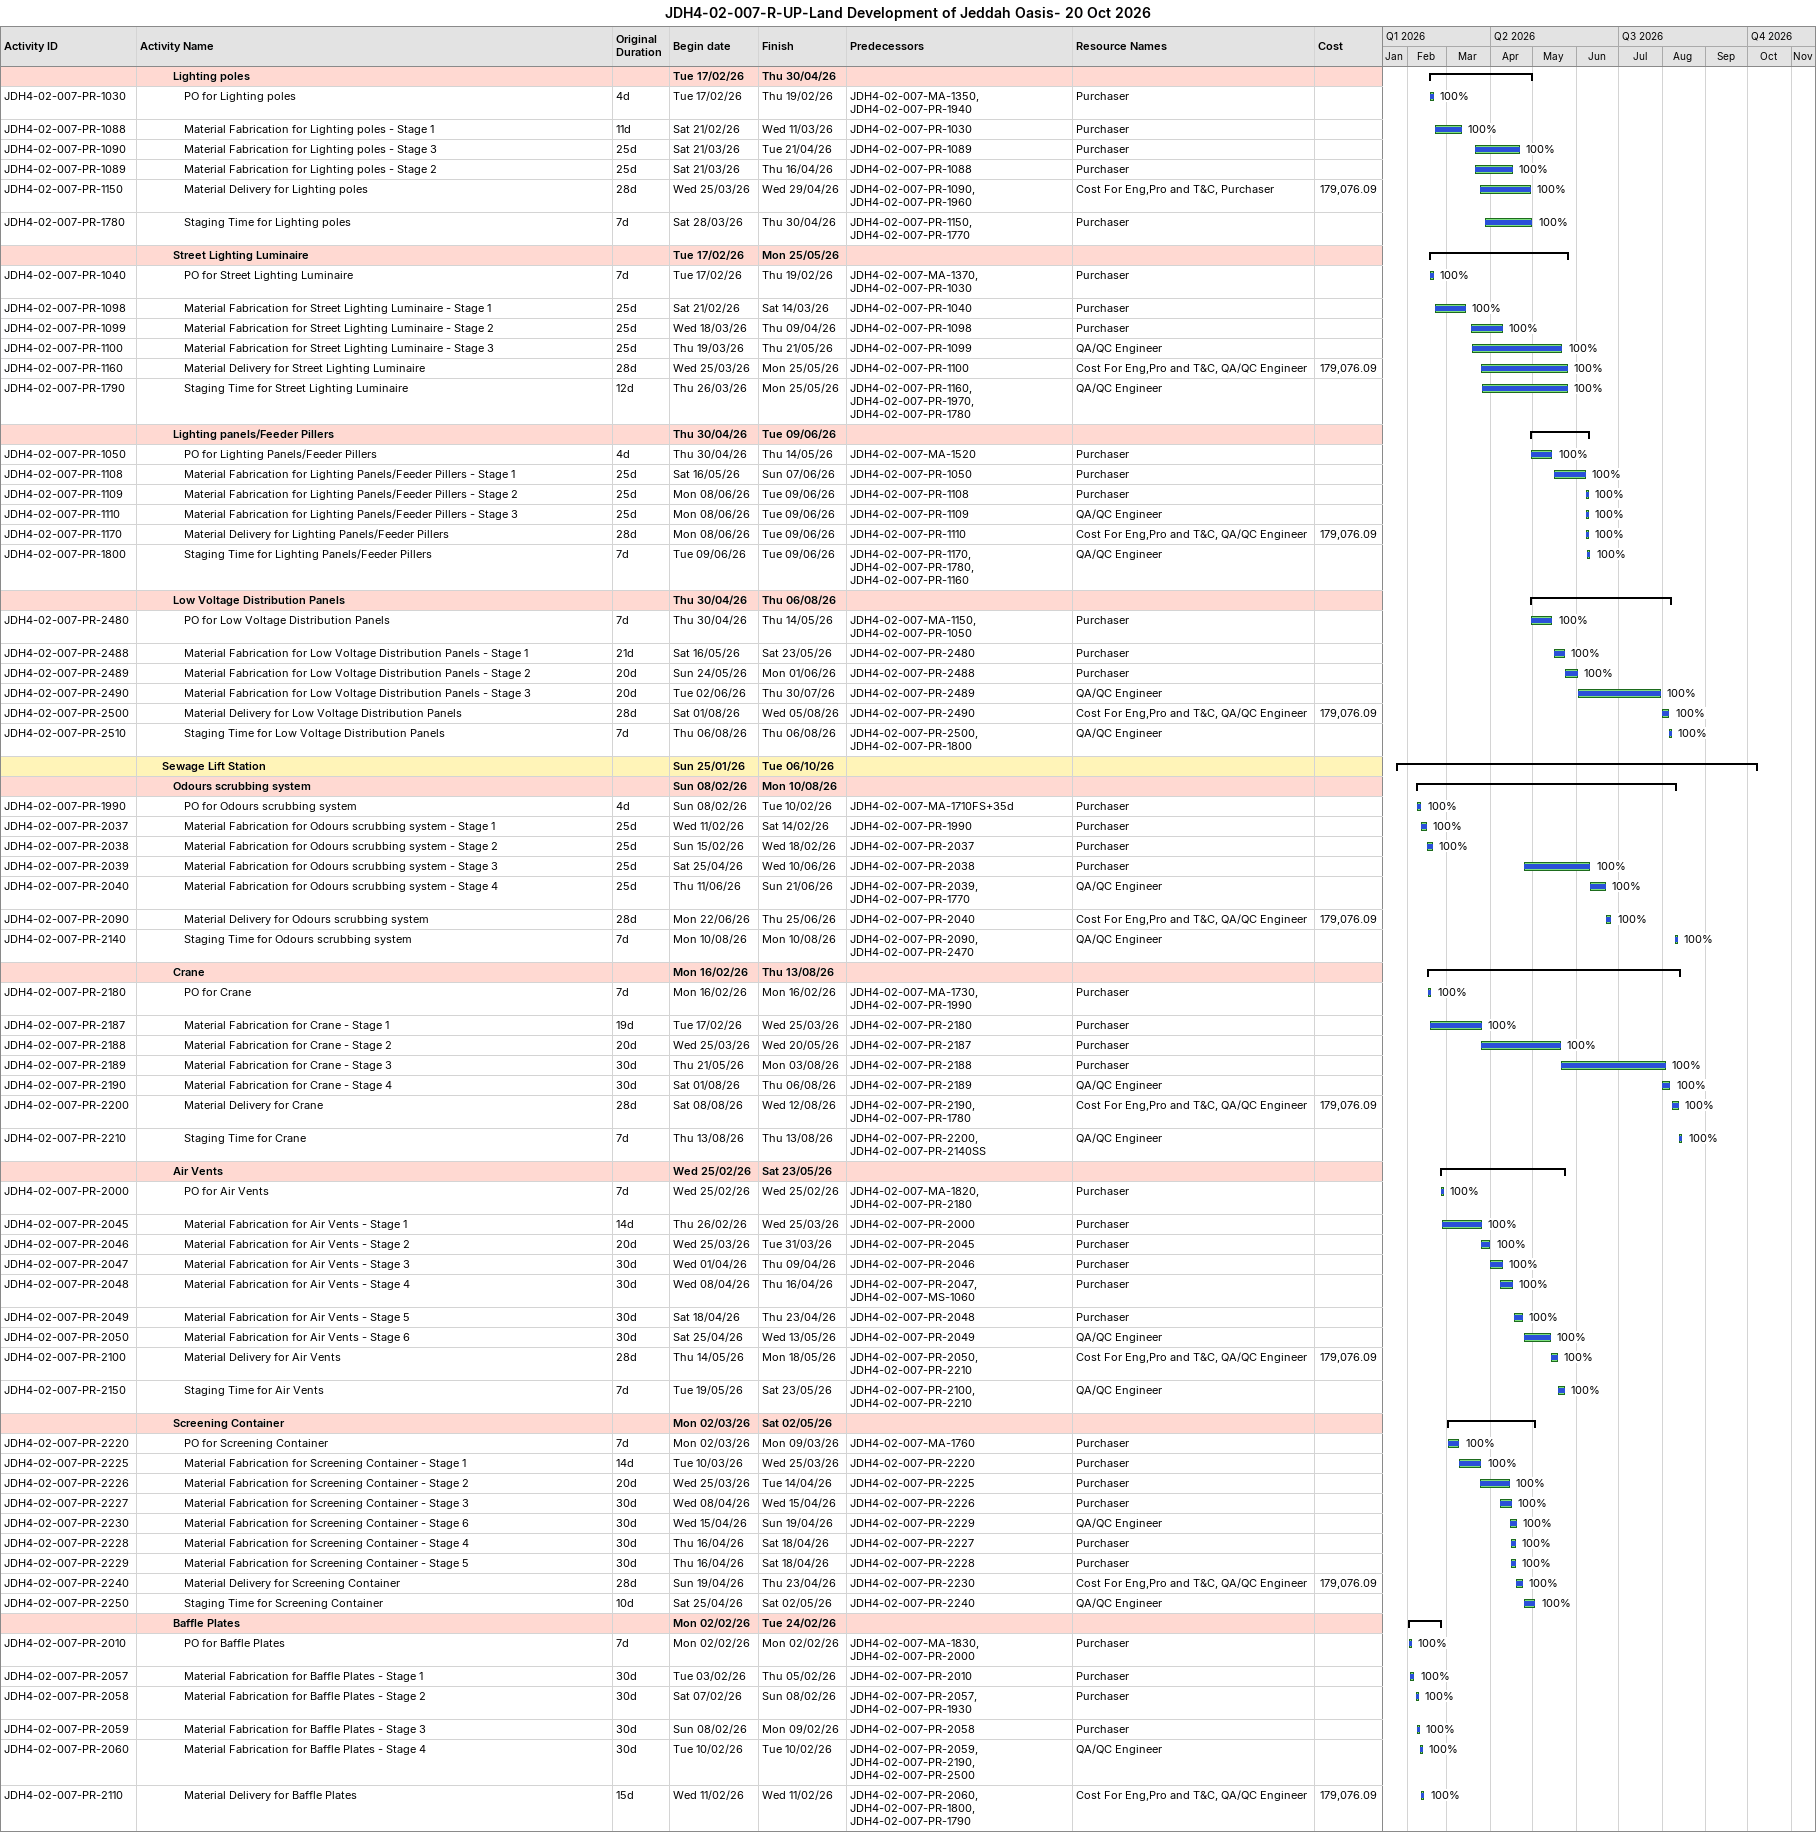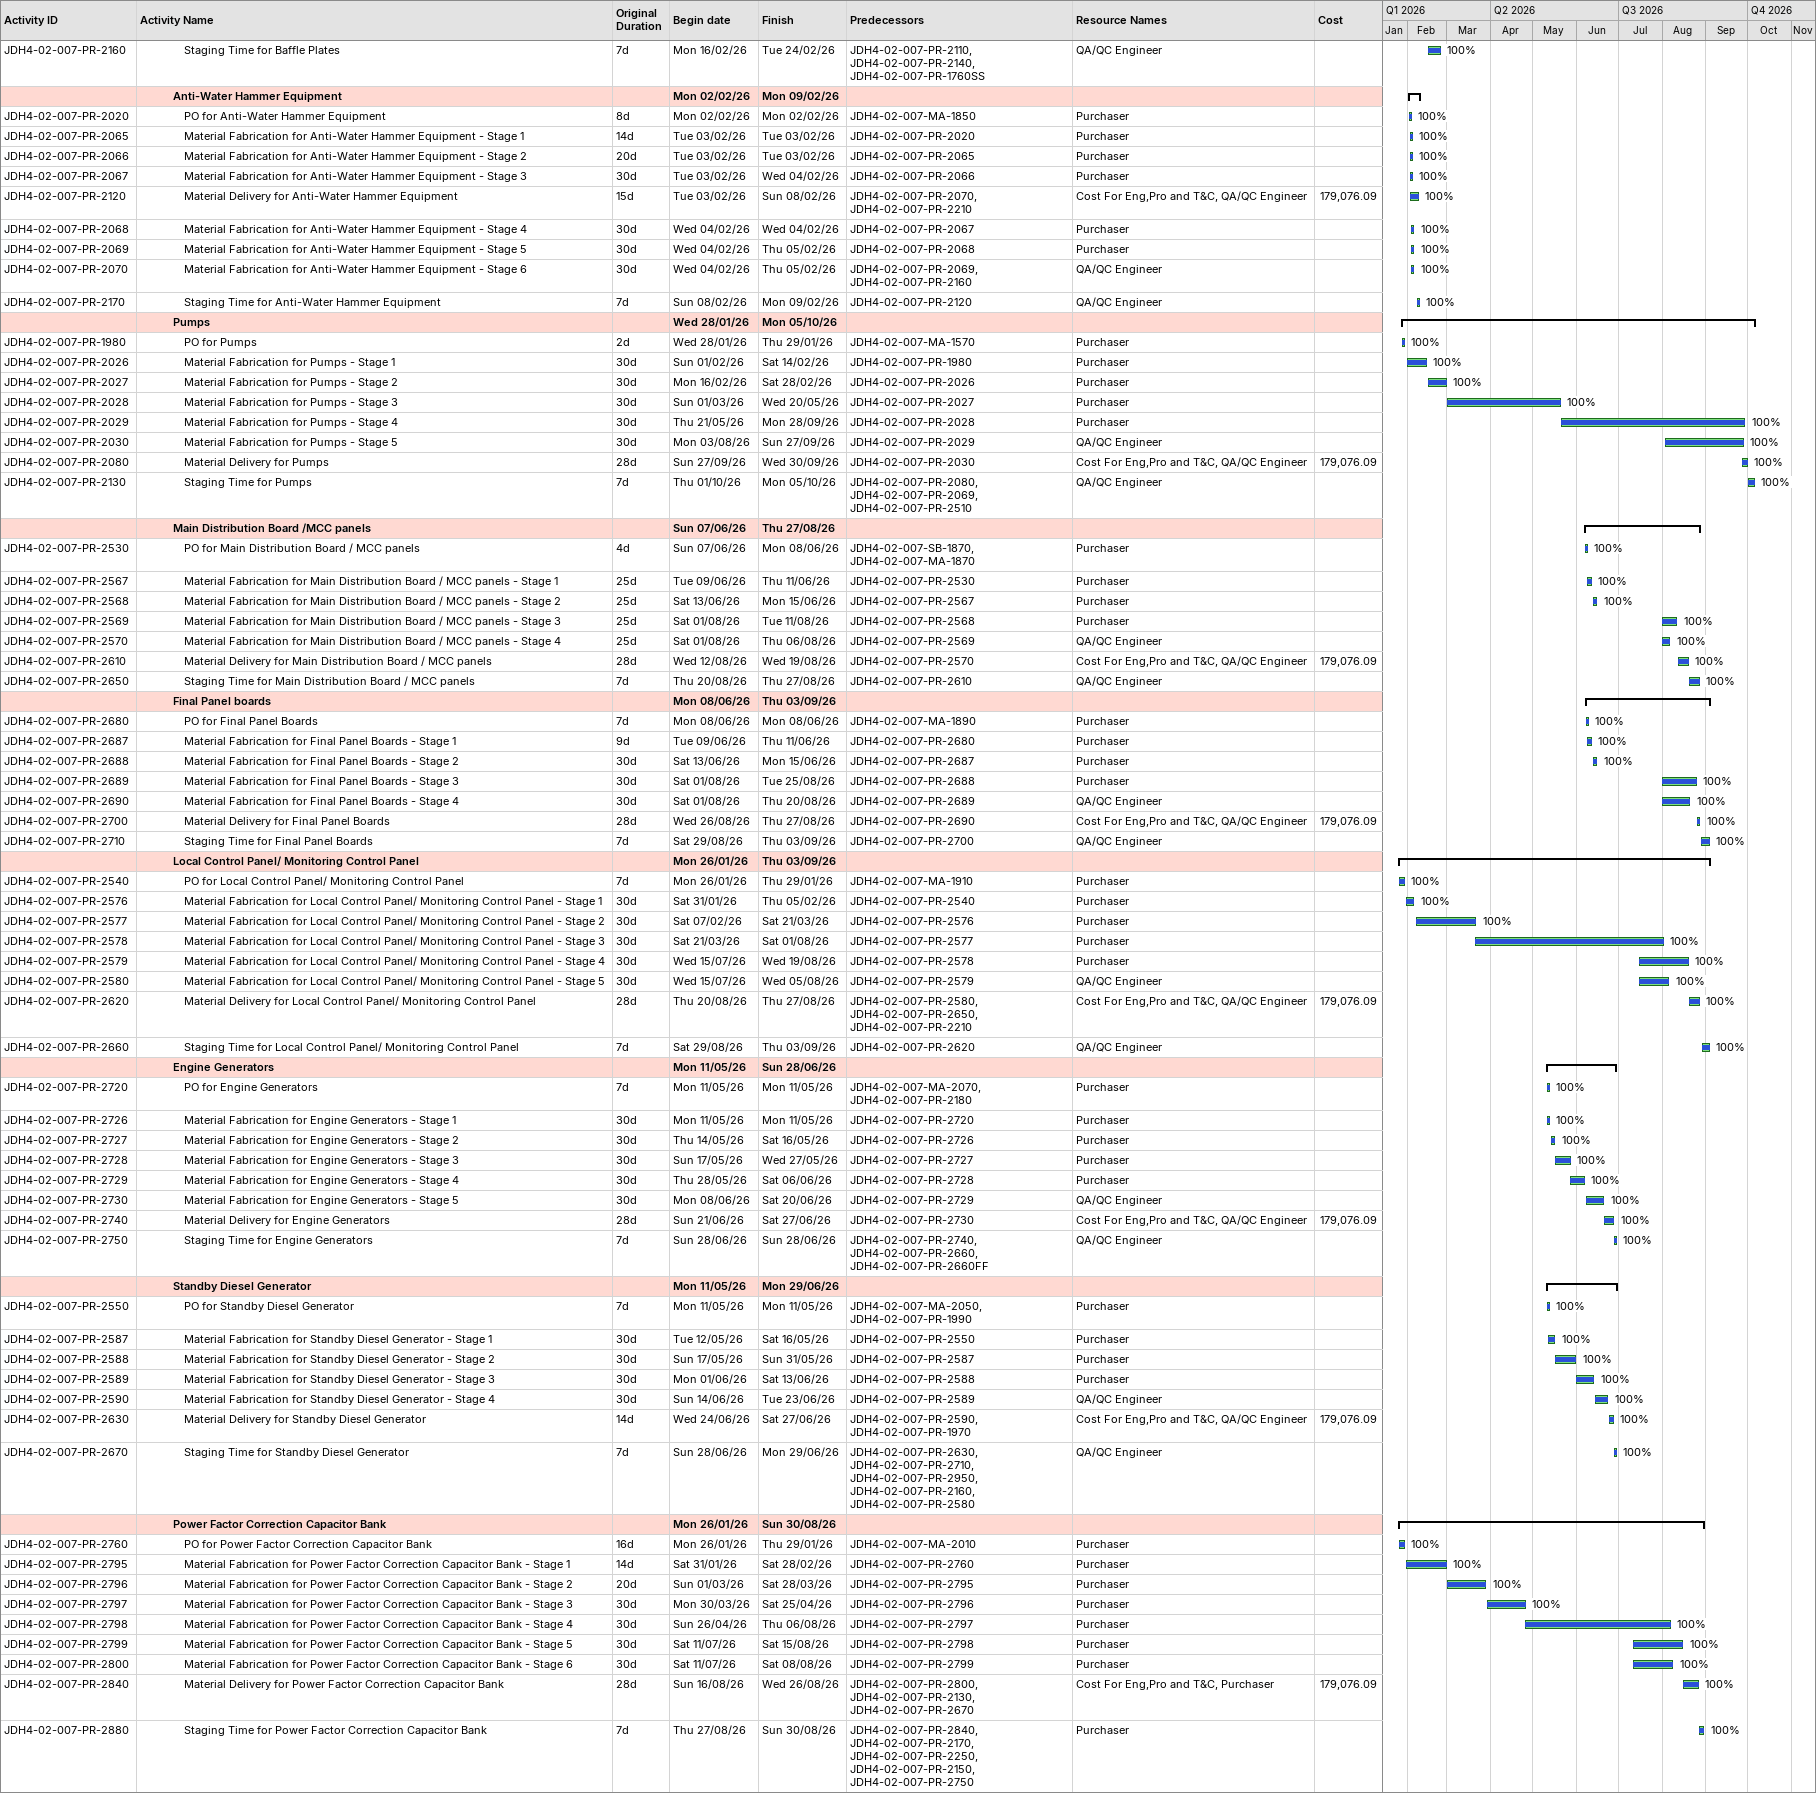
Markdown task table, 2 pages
JDH4-02-007-R-UP-Land Development of Jeddah Oasis- 20 Oct 2026

| ID | Level | Task | Original duration | Start | Finish | Predecessors | Resources | % complete | Cost |
|---|---|---|---|---|---|---|---|---|---|
|  | 4 | **Lighting poles** |  | 2026-02-17 | 2026-04-30 |  |  |  |  |
| JDH4-02-007-PR-1030 | 5 | PO for Lighting poles | 4d | 2026-02-17 | 2026-02-19 | JDH4-02-007-MA-1350, JDH4-02-007-PR-1940 | Purchaser | 100 |  |
| JDH4-02-007-PR-1088 | 5 | Material Fabrication for Lighting poles - Stage 1 | 11d | 2026-02-21 | 2026-03-11 | JDH4-02-007-PR-1030 | Purchaser | 100 |  |
| JDH4-02-007-PR-1090 | 5 | Material Fabrication for Lighting poles - Stage 3 | 25d | 2026-03-21 | 2026-04-21 | JDH4-02-007-PR-1089 | Purchaser | 100 |  |
| JDH4-02-007-PR-1089 | 5 | Material Fabrication for Lighting poles - Stage 2 | 25d | 2026-03-21 | 2026-04-16 | JDH4-02-007-PR-1088 | Purchaser | 100 |  |
| JDH4-02-007-PR-1150 | 5 | Material Delivery for Lighting poles | 28d | 2026-03-25 | 2026-04-29 | JDH4-02-007-PR-1090, JDH4-02-007-PR-1960 | Cost For Eng,Pro and T&C, Purchaser | 100 | 179076.09 |
| JDH4-02-007-PR-1780 | 5 | Staging Time for Lighting poles | 7d | 2026-03-28 | 2026-04-30 | JDH4-02-007-PR-1150, JDH4-02-007-PR-1770 | Purchaser | 100 |  |
|  | 4 | **Street Lighting Luminaire** |  | 2026-02-17 | 2026-05-25 |  |  |  |  |
| JDH4-02-007-PR-1040 | 5 | PO for Street Lighting Luminaire | 7d | 2026-02-17 | 2026-02-19 | JDH4-02-007-MA-1370, JDH4-02-007-PR-1030 | Purchaser | 100 |  |
| JDH4-02-007-PR-1098 | 5 | Material Fabrication for Street Lighting Luminaire - Stage 1 | 25d | 2026-02-21 | 2026-03-14 | JDH4-02-007-PR-1040 | Purchaser | 100 |  |
| JDH4-02-007-PR-1099 | 5 | Material Fabrication for Street Lighting Luminaire - Stage 2 | 25d | 2026-03-18 | 2026-04-09 | JDH4-02-007-PR-1098 | Purchaser | 100 |  |
| JDH4-02-007-PR-1100 | 5 | Material Fabrication for Street Lighting Luminaire - Stage 3 | 25d | 2026-03-19 | 2026-05-21 | JDH4-02-007-PR-1099 | QA/QC Engineer | 100 |  |
| JDH4-02-007-PR-1160 | 5 | Material Delivery for Street Lighting Luminaire | 28d | 2026-03-25 | 2026-05-25 | JDH4-02-007-PR-1100 | Cost For Eng,Pro and T&C, QA/QC Engineer | 100 | 179076.09 |
| JDH4-02-007-PR-1790 | 5 | Staging Time for Street Lighting Luminaire | 12d | 2026-03-26 | 2026-05-25 | JDH4-02-007-PR-1160, JDH4-02-007-PR-1970, JDH4-02-007-PR-1780 | QA/QC Engineer | 100 |  |
|  | 4 | **Lighting panels/Feeder Pillers** |  | 2026-04-30 | 2026-06-09 |  |  |  |  |
| JDH4-02-007-PR-1050 | 5 | PO for Lighting Panels/Feeder Pillers | 4d | 2026-04-30 | 2026-05-14 | JDH4-02-007-MA-1520 | Purchaser | 100 |  |
| JDH4-02-007-PR-1108 | 5 | Material Fabrication for Lighting Panels/Feeder Pillers - Stage 1 | 25d | 2026-05-16 | 2026-06-07 | JDH4-02-007-PR-1050 | Purchaser | 100 |  |
| JDH4-02-007-PR-1109 | 5 | Material Fabrication for Lighting Panels/Feeder Pillers - Stage 2 | 25d | 2026-06-08 | 2026-06-09 | JDH4-02-007-PR-1108 | Purchaser | 100 |  |
| JDH4-02-007-PR-1110 | 5 | Material Fabrication for Lighting Panels/Feeder Pillers - Stage 3 | 25d | 2026-06-08 | 2026-06-09 | JDH4-02-007-PR-1109 | QA/QC Engineer | 100 |  |
| JDH4-02-007-PR-1170 | 5 | Material Delivery for Lighting Panels/Feeder Pillers | 28d | 2026-06-08 | 2026-06-09 | JDH4-02-007-PR-1110 | Cost For Eng,Pro and T&C, QA/QC Engineer | 100 | 179076.09 |
| JDH4-02-007-PR-1800 | 5 | Staging Time for Lighting Panels/Feeder Pillers | 7d | 2026-06-09 | 2026-06-09 | JDH4-02-007-PR-1170, JDH4-02-007-PR-1780, JDH4-02-007-PR-1160 | QA/QC Engineer | 100 |  |
|  | 4 | **Low Voltage Distribution Panels** |  | 2026-04-30 | 2026-08-06 |  |  |  |  |
| JDH4-02-007-PR-2480 | 5 | PO for Low Voltage Distribution Panels | 7d | 2026-04-30 | 2026-05-14 | JDH4-02-007-MA-1150, JDH4-02-007-PR-1050 | Purchaser | 100 |  |
| JDH4-02-007-PR-2488 | 5 | Material Fabrication for Low Voltage Distribution Panels - Stage 1 | 21d | 2026-05-16 | 2026-05-23 | JDH4-02-007-PR-2480 | Purchaser | 100 |  |
| JDH4-02-007-PR-2489 | 5 | Material Fabrication for Low Voltage Distribution Panels - Stage 2 | 20d | 2026-05-24 | 2026-06-01 | JDH4-02-007-PR-2488 | Purchaser | 100 |  |
| JDH4-02-007-PR-2490 | 5 | Material Fabrication for Low Voltage Distribution Panels - Stage 3 | 20d | 2026-06-02 | 2026-07-30 | JDH4-02-007-PR-2489 | QA/QC Engineer | 100 |  |
| JDH4-02-007-PR-2500 | 5 | Material Delivery for Low Voltage Distribution Panels | 28d | 2026-08-01 | 2026-08-05 | JDH4-02-007-PR-2490 | Cost For Eng,Pro and T&C, QA/QC Engineer | 100 | 179076.09 |
| JDH4-02-007-PR-2510 | 5 | Staging Time for Low Voltage Distribution Panels | 7d | 2026-08-06 | 2026-08-06 | JDH4-02-007-PR-2500, JDH4-02-007-PR-1800 | QA/QC Engineer | 100 |  |
|  | 3 | **Sewage Lift Station** |  | 2026-01-25 | 2026-10-06 |  |  |  |  |
|  | 4 | **Odours scrubbing system** |  | 2026-02-08 | 2026-08-10 |  |  |  |  |
| JDH4-02-007-PR-1990 | 5 | PO for Odours scrubbing system | 4d | 2026-02-08 | 2026-02-10 | JDH4-02-007-MA-1710FS+35d | Purchaser | 100 |  |
| JDH4-02-007-PR-2037 | 5 | Material Fabrication for Odours scrubbing system - Stage 1 | 25d | 2026-02-11 | 2026-02-14 | JDH4-02-007-PR-1990 | Purchaser | 100 |  |
| JDH4-02-007-PR-2038 | 5 | Material Fabrication for Odours scrubbing system - Stage 2 | 25d | 2026-02-15 | 2026-02-18 | JDH4-02-007-PR-2037 | Purchaser | 100 |  |
| JDH4-02-007-PR-2039 | 5 | Material Fabrication for Odours scrubbing system - Stage 3 | 25d | 2026-04-25 | 2026-06-10 | JDH4-02-007-PR-2038 | Purchaser | 100 |  |
| JDH4-02-007-PR-2040 | 5 | Material Fabrication for Odours scrubbing system - Stage 4 | 25d | 2026-06-11 | 2026-06-21 | JDH4-02-007-PR-2039, JDH4-02-007-PR-1770 | QA/QC Engineer | 100 |  |
| JDH4-02-007-PR-2090 | 5 | Material Delivery for Odours scrubbing system | 28d | 2026-06-22 | 2026-06-25 | JDH4-02-007-PR-2040 | Cost For Eng,Pro and T&C, QA/QC Engineer | 100 | 179076.09 |
| JDH4-02-007-PR-2140 | 5 | Staging Time for Odours scrubbing system | 7d | 2026-08-10 | 2026-08-10 | JDH4-02-007-PR-2090, JDH4-02-007-PR-2470 | QA/QC Engineer | 100 |  |
|  | 4 | **Crane** |  | 2026-02-16 | 2026-08-13 |  |  |  |  |
| JDH4-02-007-PR-2180 | 5 | PO for Crane | 7d | 2026-02-16 | 2026-02-16 | JDH4-02-007-MA-1730, JDH4-02-007-PR-1990 | Purchaser | 100 |  |
| JDH4-02-007-PR-2187 | 5 | Material Fabrication for Crane - Stage 1 | 19d | 2026-02-17 | 2026-03-25 | JDH4-02-007-PR-2180 | Purchaser | 100 |  |
| JDH4-02-007-PR-2188 | 5 | Material Fabrication for Crane - Stage 2 | 20d | 2026-03-25 | 2026-05-20 | JDH4-02-007-PR-2187 | Purchaser | 100 |  |
| JDH4-02-007-PR-2189 | 5 | Material Fabrication for Crane - Stage 3 | 30d | 2026-05-21 | 2026-08-03 | JDH4-02-007-PR-2188 | Purchaser | 100 |  |
| JDH4-02-007-PR-2190 | 5 | Material Fabrication for Crane - Stage 4 | 30d | 2026-08-01 | 2026-08-06 | JDH4-02-007-PR-2189 | QA/QC Engineer | 100 |  |
| JDH4-02-007-PR-2200 | 5 | Material Delivery for Crane | 28d | 2026-08-08 | 2026-08-12 | JDH4-02-007-PR-2190, JDH4-02-007-PR-1780 | Cost For Eng,Pro and T&C, QA/QC Engineer | 100 | 179076.09 |
| JDH4-02-007-PR-2210 | 5 | Staging Time for Crane | 7d | 2026-08-13 | 2026-08-13 | JDH4-02-007-PR-2200, JDH4-02-007-PR-2140SS | QA/QC Engineer | 100 |  |
|  | 4 | **Air Vents** |  | 2026-02-25 | 2026-05-23 |  |  |  |  |
| JDH4-02-007-PR-2000 | 5 | PO for Air Vents | 7d | 2026-02-25 | 2026-02-25 | JDH4-02-007-MA-1820, JDH4-02-007-PR-2180 | Purchaser | 100 |  |
| JDH4-02-007-PR-2045 | 5 | Material Fabrication for Air Vents - Stage 1 | 14d | 2026-02-26 | 2026-03-25 | JDH4-02-007-PR-2000 | Purchaser | 100 |  |
| JDH4-02-007-PR-2046 | 5 | Material Fabrication for Air Vents - Stage 2 | 20d | 2026-03-25 | 2026-03-31 | JDH4-02-007-PR-2045 | Purchaser | 100 |  |
| JDH4-02-007-PR-2047 | 5 | Material Fabrication for Air Vents - Stage 3 | 30d | 2026-04-01 | 2026-04-09 | JDH4-02-007-PR-2046 | Purchaser | 100 |  |
| JDH4-02-007-PR-2048 | 5 | Material Fabrication for Air Vents - Stage 4 | 30d | 2026-04-08 | 2026-04-16 | JDH4-02-007-PR-2047, JDH4-02-007-MS-1060 | Purchaser | 100 |  |
| JDH4-02-007-PR-2049 | 5 | Material Fabrication for Air Vents - Stage 5 | 30d | 2026-04-18 | 2026-04-23 | JDH4-02-007-PR-2048 | Purchaser | 100 |  |
| JDH4-02-007-PR-2050 | 5 | Material Fabrication for Air Vents - Stage 6 | 30d | 2026-04-25 | 2026-05-13 | JDH4-02-007-PR-2049 | QA/QC Engineer | 100 |  |
| JDH4-02-007-PR-2100 | 5 | Material Delivery for Air Vents | 28d | 2026-05-14 | 2026-05-18 | JDH4-02-007-PR-2050, JDH4-02-007-PR-2210 | Cost For Eng,Pro and T&C, QA/QC Engineer | 100 | 179076.09 |
| JDH4-02-007-PR-2150 | 5 | Staging Time for Air Vents | 7d | 2026-05-19 | 2026-05-23 | JDH4-02-007-PR-2100, JDH4-02-007-PR-2210 | QA/QC Engineer | 100 |  |
|  | 4 | **Screening Container** |  | 2026-03-02 | 2026-05-02 |  |  |  |  |
| JDH4-02-007-PR-2220 | 5 | PO for Screening Container | 7d | 2026-03-02 | 2026-03-09 | JDH4-02-007-MA-1760 | Purchaser | 100 |  |
| JDH4-02-007-PR-2225 | 5 | Material Fabrication for Screening Container - Stage 1 | 14d | 2026-03-10 | 2026-03-25 | JDH4-02-007-PR-2220 | Purchaser | 100 |  |
| JDH4-02-007-PR-2226 | 5 | Material Fabrication for Screening Container - Stage 2 | 20d | 2026-03-25 | 2026-04-14 | JDH4-02-007-PR-2225 | Purchaser | 100 |  |
| JDH4-02-007-PR-2227 | 5 | Material Fabrication for Screening Container - Stage 3 | 30d | 2026-04-08 | 2026-04-15 | JDH4-02-007-PR-2226 | Purchaser | 100 |  |
| JDH4-02-007-PR-2230 | 5 | Material Fabrication for Screening Container - Stage 6 | 30d | 2026-04-15 | 2026-04-19 | JDH4-02-007-PR-2229 | QA/QC Engineer | 100 |  |
| JDH4-02-007-PR-2228 | 5 | Material Fabrication for Screening Container - Stage 4 | 30d | 2026-04-16 | 2026-04-18 | JDH4-02-007-PR-2227 | Purchaser | 100 |  |
| JDH4-02-007-PR-2229 | 5 | Material Fabrication for Screening Container - Stage 5 | 30d | 2026-04-16 | 2026-04-18 | JDH4-02-007-PR-2228 | Purchaser | 100 |  |
| JDH4-02-007-PR-2240 | 5 | Material Delivery for Screening Container | 28d | 2026-04-19 | 2026-04-23 | JDH4-02-007-PR-2230 | Cost For Eng,Pro and T&C, QA/QC Engineer | 100 | 179076.09 |
| JDH4-02-007-PR-2250 | 5 | Staging Time for Screening Container | 10d | 2026-04-25 | 2026-05-02 | JDH4-02-007-PR-2240 | QA/QC Engineer | 100 |  |
|  | 4 | **Baffle Plates** |  | 2026-02-02 | 2026-02-24 |  |  |  |  |
| JDH4-02-007-PR-2010 | 5 | PO for Baffle Plates | 7d | 2026-02-02 | 2026-02-02 | JDH4-02-007-MA-1830, JDH4-02-007-PR-2000 | Purchaser | 100 |  |
| JDH4-02-007-PR-2057 | 5 | Material Fabrication for Baffle Plates - Stage 1 | 30d | 2026-02-03 | 2026-02-05 | JDH4-02-007-PR-2010 | Purchaser | 100 |  |
| JDH4-02-007-PR-2058 | 5 | Material Fabrication for Baffle Plates - Stage 2 | 30d | 2026-02-07 | 2026-02-08 | JDH4-02-007-PR-2057, JDH4-02-007-PR-1930 | Purchaser | 100 |  |
| JDH4-02-007-PR-2059 | 5 | Material Fabrication for Baffle Plates - Stage 3 | 30d | 2026-02-08 | 2026-02-09 | JDH4-02-007-PR-2058 | Purchaser | 100 |  |
| JDH4-02-007-PR-2060 | 5 | Material Fabrication for Baffle Plates - Stage 4 | 30d | 2026-02-10 | 2026-02-10 | JDH4-02-007-PR-2059, JDH4-02-007-PR-2190, JDH4-02-007-PR-2500 | QA/QC Engineer | 100 |  |
| JDH4-02-007-PR-2110 | 5 | Material Delivery for Baffle Plates | 15d | 2026-02-11 | 2026-02-11 | JDH4-02-007-PR-2060, JDH4-02-007-PR-1800, JDH4-02-007-PR-1790 | Cost For Eng,Pro and T&C, QA/QC Engineer | 100 | 179076.09 |
| JDH4-02-007-PR-2160 | 5 | Staging Time for Baffle Plates | 7d | 2026-02-16 | 2026-02-24 | JDH4-02-007-PR-2110, JDH4-02-007-PR-2140, JDH4-02-007-PR-1760SS | QA/QC Engineer | 100 |  |
|  | 4 | **Anti-Water Hammer Equipment** |  | 2026-02-02 | 2026-02-09 |  |  |  |  |
| JDH4-02-007-PR-2020 | 5 | PO for Anti-Water Hammer Equipment | 8d | 2026-02-02 | 2026-02-02 | JDH4-02-007-MA-1850 | Purchaser | 100 |  |
| JDH4-02-007-PR-2065 | 5 | Material Fabrication for Anti-Water Hammer Equipment - Stage 1 | 14d | 2026-02-03 | 2026-02-03 | JDH4-02-007-PR-2020 | Purchaser | 100 |  |
| JDH4-02-007-PR-2066 | 5 | Material Fabrication for Anti-Water Hammer Equipment - Stage 2 | 20d | 2026-02-03 | 2026-02-03 | JDH4-02-007-PR-2065 | Purchaser | 100 |  |
| JDH4-02-007-PR-2067 | 5 | Material Fabrication for Anti-Water Hammer Equipment - Stage 3 | 30d | 2026-02-03 | 2026-02-04 | JDH4-02-007-PR-2066 | Purchaser | 100 |  |
| JDH4-02-007-PR-2120 | 5 | Material Delivery for Anti-Water Hammer Equipment | 15d | 2026-02-03 | 2026-02-08 | JDH4-02-007-PR-2070, JDH4-02-007-PR-2210 | Cost For Eng,Pro and T&C, QA/QC Engineer | 100 | 179076.09 |
| JDH4-02-007-PR-2068 | 5 | Material Fabrication for Anti-Water Hammer Equipment - Stage 4 | 30d | 2026-02-04 | 2026-02-04 | JDH4-02-007-PR-2067 | Purchaser | 100 |  |
| JDH4-02-007-PR-2069 | 5 | Material Fabrication for Anti-Water Hammer Equipment - Stage 5 | 30d | 2026-02-04 | 2026-02-05 | JDH4-02-007-PR-2068 | Purchaser | 100 |  |
| JDH4-02-007-PR-2070 | 5 | Material Fabrication for Anti-Water Hammer Equipment - Stage 6 | 30d | 2026-02-04 | 2026-02-05 | JDH4-02-007-PR-2069, JDH4-02-007-PR-2160 | QA/QC Engineer | 100 |  |
| JDH4-02-007-PR-2170 | 5 | Staging Time for Anti-Water Hammer Equipment | 7d | 2026-02-08 | 2026-02-09 | JDH4-02-007-PR-2120 | QA/QC Engineer | 100 |  |
|  | 4 | **Pumps** |  | 2026-01-28 | 2026-10-05 |  |  |  |  |
| JDH4-02-007-PR-1980 | 5 | PO for Pumps | 2d | 2026-01-28 | 2026-01-29 | JDH4-02-007-MA-1570 | Purchaser | 100 |  |
| JDH4-02-007-PR-2026 | 5 | Material Fabrication for Pumps - Stage 1 | 30d | 2026-02-01 | 2026-02-14 | JDH4-02-007-PR-1980 | Purchaser | 100 |  |
| JDH4-02-007-PR-2027 | 5 | Material Fabrication for Pumps - Stage 2 | 30d | 2026-02-16 | 2026-02-28 | JDH4-02-007-PR-2026 | Purchaser | 100 |  |
| JDH4-02-007-PR-2028 | 5 | Material Fabrication for Pumps - Stage 3 | 30d | 2026-03-01 | 2026-05-20 | JDH4-02-007-PR-2027 | Purchaser | 100 |  |
| JDH4-02-007-PR-2029 | 5 | Material Fabrication for Pumps - Stage 4 | 30d | 2026-05-21 | 2026-09-28 | JDH4-02-007-PR-2028 | Purchaser | 100 |  |
| JDH4-02-007-PR-2030 | 5 | Material Fabrication for Pumps - Stage 5 | 30d | 2026-08-03 | 2026-09-27 | JDH4-02-007-PR-2029 | QA/QC Engineer | 100 |  |
| JDH4-02-007-PR-2080 | 5 | Material Delivery for Pumps | 28d | 2026-09-27 | 2026-09-30 | JDH4-02-007-PR-2030 | Cost For Eng,Pro and T&C, QA/QC Engineer | 100 | 179076.09 |
| JDH4-02-007-PR-2130 | 5 | Staging Time for Pumps | 7d | 2026-10-01 | 2026-10-05 | JDH4-02-007-PR-2080, JDH4-02-007-PR-2069, JDH4-02-007-PR-2510 | QA/QC Engineer | 100 |  |
|  | 4 | **Main Distribution Board /MCC panels** |  | 2026-06-07 | 2026-08-27 |  |  |  |  |
| JDH4-02-007-PR-2530 | 5 | PO for Main Distribution Board / MCC panels | 4d | 2026-06-07 | 2026-06-08 | JDH4-02-007-SB-1870, JDH4-02-007-MA-1870 | Purchaser | 100 |  |
| JDH4-02-007-PR-2567 | 5 | Material Fabrication for Main Distribution Board / MCC panels - Stage 1 | 25d | 2026-06-09 | 2026-06-11 | JDH4-02-007-PR-2530 | Purchaser | 100 |  |
| JDH4-02-007-PR-2568 | 5 | Material Fabrication for Main Distribution Board / MCC panels - Stage 2 | 25d | 2026-06-13 | 2026-06-15 | JDH4-02-007-PR-2567 | Purchaser | 100 |  |
| JDH4-02-007-PR-2569 | 5 | Material Fabrication for Main Distribution Board / MCC panels - Stage 3 | 25d | 2026-08-01 | 2026-08-11 | JDH4-02-007-PR-2568 | Purchaser | 100 |  |
| JDH4-02-007-PR-2570 | 5 | Material Fabrication for Main Distribution Board / MCC panels - Stage 4 | 25d | 2026-08-01 | 2026-08-06 | JDH4-02-007-PR-2569 | QA/QC Engineer | 100 |  |
| JDH4-02-007-PR-2610 | 5 | Material Delivery for Main Distribution Board / MCC panels | 28d | 2026-08-12 | 2026-08-19 | JDH4-02-007-PR-2570 | Cost For Eng,Pro and T&C, QA/QC Engineer | 100 | 179076.09 |
| JDH4-02-007-PR-2650 | 5 | Staging Time for Main Distribution Board / MCC panels | 7d | 2026-08-20 | 2026-08-27 | JDH4-02-007-PR-2610 | QA/QC Engineer | 100 |  |
|  | 4 | **Final Panel boards** |  | 2026-06-08 | 2026-09-03 |  |  |  |  |
| JDH4-02-007-PR-2680 | 5 | PO for Final Panel Boards | 7d | 2026-06-08 | 2026-06-08 | JDH4-02-007-MA-1890 | Purchaser | 100 |  |
| JDH4-02-007-PR-2687 | 5 | Material Fabrication for Final Panel Boards - Stage 1 | 9d | 2026-06-09 | 2026-06-11 | JDH4-02-007-PR-2680 | Purchaser | 100 |  |
| JDH4-02-007-PR-2688 | 5 | Material Fabrication for Final Panel Boards - Stage 2 | 30d | 2026-06-13 | 2026-06-15 | JDH4-02-007-PR-2687 | Purchaser | 100 |  |
| JDH4-02-007-PR-2689 | 5 | Material Fabrication for Final Panel Boards - Stage 3 | 30d | 2026-08-01 | 2026-08-25 | JDH4-02-007-PR-2688 | Purchaser | 100 |  |
| JDH4-02-007-PR-2690 | 5 | Material Fabrication for Final Panel Boards - Stage 4 | 30d | 2026-08-01 | 2026-08-20 | JDH4-02-007-PR-2689 | QA/QC Engineer | 100 |  |
| JDH4-02-007-PR-2700 | 5 | Material Delivery for Final Panel Boards | 28d | 2026-08-26 | 2026-08-27 | JDH4-02-007-PR-2690 | Cost For Eng,Pro and T&C, QA/QC Engineer | 100 | 179076.09 |
| JDH4-02-007-PR-2710 | 5 | Staging Time for Final Panel Boards | 7d | 2026-08-29 | 2026-09-03 | JDH4-02-007-PR-2700 | QA/QC Engineer | 100 |  |
|  | 4 | **Local Control Panel/ Monitoring Control Panel** |  | 2026-01-26 | 2026-09-03 |  |  |  |  |
| JDH4-02-007-PR-2540 | 5 | PO for Local Control Panel/ Monitoring Control Panel | 7d | 2026-01-26 | 2026-01-29 | JDH4-02-007-MA-1910 | Purchaser | 100 |  |
| JDH4-02-007-PR-2576 | 5 | Material Fabrication for Local Control Panel/ Monitoring Control Panel - Stage 1 | 30d | 2026-01-31 | 2026-02-05 | JDH4-02-007-PR-2540 | Purchaser | 100 |  |
| JDH4-02-007-PR-2577 | 5 | Material Fabrication for Local Control Panel/ Monitoring Control Panel - Stage 2 | 30d | 2026-02-07 | 2026-03-21 | JDH4-02-007-PR-2576 | Purchaser | 100 |  |
| JDH4-02-007-PR-2578 | 5 | Material Fabrication for Local Control Panel/ Monitoring Control Panel - Stage 3 | 30d | 2026-03-21 | 2026-08-01 | JDH4-02-007-PR-2577 | Purchaser | 100 |  |
| JDH4-02-007-PR-2579 | 5 | Material Fabrication for Local Control Panel/ Monitoring Control Panel - Stage 4 | 30d | 2026-07-15 | 2026-08-19 | JDH4-02-007-PR-2578 | Purchaser | 100 |  |
| JDH4-02-007-PR-2580 | 5 | Material Fabrication for Local Control Panel/ Monitoring Control Panel - Stage 5 | 30d | 2026-07-15 | 2026-08-05 | JDH4-02-007-PR-2579 | QA/QC Engineer | 100 |  |
| JDH4-02-007-PR-2620 | 5 | Material Delivery for Local Control Panel/ Monitoring Control Panel | 28d | 2026-08-20 | 2026-08-27 | JDH4-02-007-PR-2580, JDH4-02-007-PR-2650, JDH4-02-007-PR-2210 | Cost For Eng,Pro and T&C, QA/QC Engineer | 100 | 179076.09 |
| JDH4-02-007-PR-2660 | 5 | Staging Time for Local Control Panel/ Monitoring Control Panel | 7d | 2026-08-29 | 2026-09-03 | JDH4-02-007-PR-2620 | QA/QC Engineer | 100 |  |
|  | 4 | **Engine Generators** |  | 2026-05-11 | 2026-06-28 |  |  |  |  |
| JDH4-02-007-PR-2720 | 5 | PO for Engine Generators | 7d | 2026-05-11 | 2026-05-11 | JDH4-02-007-MA-2070, JDH4-02-007-PR-2180 | Purchaser | 100 |  |
| JDH4-02-007-PR-2726 | 5 | Material Fabrication for Engine Generators - Stage 1 | 30d | 2026-05-11 | 2026-05-11 | JDH4-02-007-PR-2720 | Purchaser | 100 |  |
| JDH4-02-007-PR-2727 | 5 | Material Fabrication for Engine Generators - Stage 2 | 30d | 2026-05-14 | 2026-05-16 | JDH4-02-007-PR-2726 | Purchaser | 100 |  |
| JDH4-02-007-PR-2728 | 5 | Material Fabrication for Engine Generators - Stage 3 | 30d | 2026-05-17 | 2026-05-27 | JDH4-02-007-PR-2727 | Purchaser | 100 |  |
| JDH4-02-007-PR-2729 | 5 | Material Fabrication for Engine Generators - Stage 4 | 30d | 2026-05-28 | 2026-06-06 | JDH4-02-007-PR-2728 | Purchaser | 100 |  |
| JDH4-02-007-PR-2730 | 5 | Material Fabrication for Engine Generators - Stage 5 | 30d | 2026-06-08 | 2026-06-20 | JDH4-02-007-PR-2729 | QA/QC Engineer | 100 |  |
| JDH4-02-007-PR-2740 | 5 | Material Delivery for Engine Generators | 28d | 2026-06-21 | 2026-06-27 | JDH4-02-007-PR-2730 | Cost For Eng,Pro and T&C, QA/QC Engineer | 100 | 179076.09 |
| JDH4-02-007-PR-2750 | 5 | Staging Time for Engine Generators | 7d | 2026-06-28 | 2026-06-28 | JDH4-02-007-PR-2740, JDH4-02-007-PR-2660, JDH4-02-007-PR-2660FF | QA/QC Engineer | 100 |  |
|  | 4 | **Standby Diesel Generator** |  | 2026-05-11 | 2026-06-29 |  |  |  |  |
| JDH4-02-007-PR-2550 | 5 | PO for Standby Diesel Generator | 7d | 2026-05-11 | 2026-05-11 | JDH4-02-007-MA-2050, JDH4-02-007-PR-1990 | Purchaser | 100 |  |
| JDH4-02-007-PR-2587 | 5 | Material Fabrication for Standby Diesel Generator - Stage 1 | 30d | 2026-05-12 | 2026-05-16 | JDH4-02-007-PR-2550 | Purchaser | 100 |  |
| JDH4-02-007-PR-2588 | 5 | Material Fabrication for Standby Diesel Generator - Stage 2 | 30d | 2026-05-17 | 2026-05-31 | JDH4-02-007-PR-2587 | Purchaser | 100 |  |
| JDH4-02-007-PR-2589 | 5 | Material Fabrication for Standby Diesel Generator - Stage 3 | 30d | 2026-06-01 | 2026-06-13 | JDH4-02-007-PR-2588 | Purchaser | 100 |  |
| JDH4-02-007-PR-2590 | 5 | Material Fabrication for Standby Diesel Generator - Stage 4 | 30d | 2026-06-14 | 2026-06-23 | JDH4-02-007-PR-2589 | QA/QC Engineer | 100 |  |
| JDH4-02-007-PR-2630 | 5 | Material Delivery for Standby Diesel Generator | 14d | 2026-06-24 | 2026-06-27 | JDH4-02-007-PR-2590, JDH4-02-007-PR-1970 | Cost For Eng,Pro and T&C, QA/QC Engineer | 100 | 179076.09 |
| JDH4-02-007-PR-2670 | 5 | Staging Time for Standby Diesel Generator | 7d | 2026-06-28 | 2026-06-29 | JDH4-02-007-PR-2630, JDH4-02-007-PR-2710, JDH4-02-007-PR-2950, JDH4-02-007-PR-2160, JDH4-02-007-PR-2580 | QA/QC Engineer | 100 |  |
|  | 4 | **Power Factor Correction Capacitor Bank** |  | 2026-01-26 | 2026-08-30 |  |  |  |  |
| JDH4-02-007-PR-2760 | 5 | PO for Power Factor Correction Capacitor Bank | 16d | 2026-01-26 | 2026-01-29 | JDH4-02-007-MA-2010 | Purchaser | 100 |  |
| JDH4-02-007-PR-2795 | 5 | Material Fabrication for Power Factor Correction Capacitor Bank - Stage 1 | 14d | 2026-01-31 | 2026-02-28 | JDH4-02-007-PR-2760 | Purchaser | 100 |  |
| JDH4-02-007-PR-2796 | 5 | Material Fabrication for Power Factor Correction Capacitor Bank - Stage 2 | 20d | 2026-03-01 | 2026-03-28 | JDH4-02-007-PR-2795 | Purchaser | 100 |  |
| JDH4-02-007-PR-2797 | 5 | Material Fabrication for Power Factor Correction Capacitor Bank - Stage 3 | 30d | 2026-03-30 | 2026-04-25 | JDH4-02-007-PR-2796 | Purchaser | 100 |  |
| JDH4-02-007-PR-2798 | 5 | Material Fabrication for Power Factor Correction Capacitor Bank - Stage 4 | 30d | 2026-04-26 | 2026-08-06 | JDH4-02-007-PR-2797 | Purchaser | 100 |  |
| JDH4-02-007-PR-2799 | 5 | Material Fabrication for Power Factor Correction Capacitor Bank - Stage 5 | 30d | 2026-07-11 | 2026-08-15 | JDH4-02-007-PR-2798 | Purchaser | 100 |  |
| JDH4-02-007-PR-2800 | 5 | Material Fabrication for Power Factor Correction Capacitor Bank - Stage 6 | 30d | 2026-07-11 | 2026-08-08 | JDH4-02-007-PR-2799 | Purchaser | 100 |  |
| JDH4-02-007-PR-2840 | 5 | Material Delivery for Power Factor Correction Capacitor Bank | 28d | 2026-08-16 | 2026-08-26 | JDH4-02-007-PR-2800, JDH4-02-007-PR-2130, JDH4-02-007-PR-2670 | Cost For Eng,Pro and T&C, Purchaser | 100 | 179076.09 |
| JDH4-02-007-PR-2880 | 5 | Staging Time for Power Factor Correction Capacitor Bank | 7d | 2026-08-27 | 2026-08-30 | JDH4-02-007-PR-2840, JDH4-02-007-PR-2170, JDH4-02-007-PR-2250, JDH4-02-007-PR-2150, JDH4-02-007-PR-2750 | Purchaser | 100 |  |
